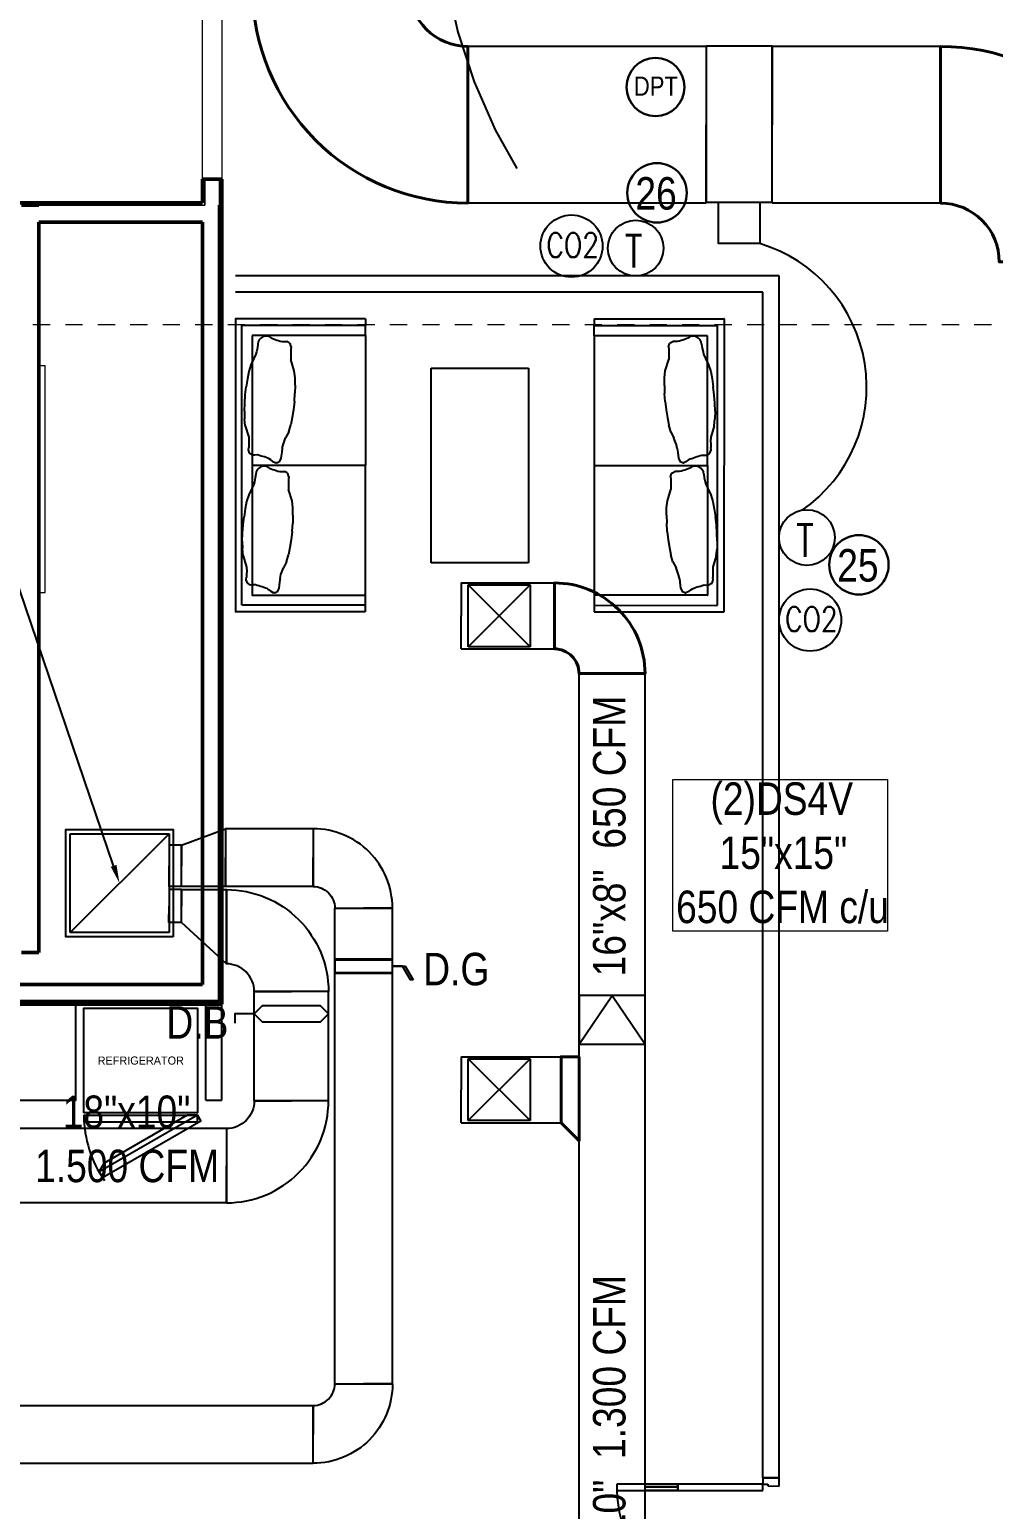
# Model space of a CAD drawing. Header units: inches. Extents: x -3 to 209, y -384 to 20.
# Drawn here: x 167.34 to 173.28, y -185.17 to -176.05 of the extents above; entities that cross this region are included whole.
import ezdxf
from ezdxf import colors
from ezdxf.entities.mleader import LeaderData, LeaderLine
from ezdxf.math import Vec2, Vec3

# ---------------------------------------------------------------- set-up
doc = ezdxf.new("R2010")
doc.units = ezdxf.units.IN
doc.header["$MEASUREMENT"] = 0
for name, pattern in [('Grid Line', [0.022225, 0.0127, -0.003175, 0.003175, -0.003175]), ('Grid Line 1_2_', [0.022225, 0.0127, -0.003175, 0.003175, -0.003175]), ('Hidden', [7.1438, 4.7625, -2.3813]), ('HIDDEN2', [0.1875, 0.125, -0.0625])]:
    doc.linetypes.add(name, pattern=pattern)
for name, color, linetype in [('A-WALL', 253, 'Continuous'), ('BASE PLAN$0$9 July 2012 10F STREAM ECOM$0$FLOOR LAYOUT 14 Oct (x-ref)$0$20F-032408$0$XDOOR', 253, 'Continuous'), ('BASE PLAN$0$FLOOR LAYOUT 14 Oct (x-ref)$0$20F-032408$0$XDOOR', 253, 'Continuous'), ('BASE PLAN$0$NBS-HEAVY', 253, 'Continuous'), ('BASE PLAN$0$NDS-DOORS', 253, 'Continuous'), ('BASE PLAN$0$WALL', 253, 'Continuous'), ('HVAC TEXTO CVV', 2, 'Continuous'), ('HVAC-Accesorios', 1, 'Continuous'), ('HVAC-Equipos', 3, 'Continuous'), ('HVAC-Extraccion', 114, 'Continuous'), ('HVAC-Rejillas', 2, 'HIDDEN2'), ('HVAC-Suministro', 170, 'Continuous'), ('NFF-FURN', 253, 'Continuous'), ('NFF-LIGHT', 253, 'Continuous')]:
    doc.layers.add(name, color=color, linetype=linetype)
for name, color, linetype, lineweight in [('A-WALL-PATT', 253, 'Continuous', 50), ('HVAC -Textos Extraccion', 2, 'Continuous', 9), ('HVAC -Textos Suministro', 7, 'Continuous', 9), ('HVAC Suministro', 5, 'Continuous', 40), ('S-BEAM', 253, 'Continuous', 13), ('S-GRID', 253, 'Continuous', 9), ('TUBO HVAC', 1, 'Continuous', 30)]:
    doc.layers.add(name, color=color, linetype=linetype, lineweight=lineweight)
doc.styles.add('Arial Narrow', font='ARIALN.TTF', dxfattribs={"height": 0.00295})
doc.styles.add('darwinmerispeTEXT01', font='GOTHIC.TTF')
doc.styles.add('ROMANS', font='romans.shx', dxfattribs={"width": 0.8})
doc.styles.get("Standard").update_dxf_attribs({"font": 'arial.ttf'})

# ---------------------------------------------------------------- blocks, each defined once
blk = doc.blocks.new('ds')
at = {"linetype": 'ByBlock', "lineweight": -2}
for p, q in [((-0.0127, -0.0127), (0.0127, 0.0127)), ((-0.0127, 0.0127), (0.0127, -0.0127)), ((-0.0127, -0.0127), (-0.0127, 0.0127)), ((-0.0127, 0.0127), (0.0127, 0.0127)), ((0.0127, 0.0127), (0.0127, -0.0127)), ((0.0127, -0.0127), (-0.0127, -0.0127))]:
    blk.add_line(p, q, dxfattribs=at)
blk = doc.blocks.new('Termostato 1')
at = {"linetype": 'ByBlock', "lineweight": -2}
blk.add_circle((725.3327, -473.7179), 0.1716, dxfattribs=at)
at = {"linetype": 'ByBlock', "lineweight": -2, "insert": (725.4136, -473.6514, -2.384), "char_height": 0.2, "width": 2.875949, "attachment_point": 1, "rotation": 270, "style": 'ROMANS'}
blk.add_mtext('T', dxfattribs=at)
blk = doc.blocks.new('CO2')
at = {"linetype": 'ByBlock', "lineweight": -2}
blk.add_circle((-74869.3144, 50750.37), 0.1915, dxfattribs=at)
at = {"linetype": 'ByBlock', "lineweight": -2, "insert": (-74869.4689, 50750.4509, -2.384), "char_height": 0.15, "width": 2.875949, "attachment_point": 1, "rotation": 0, "style": 'ROMANS'}
blk.add_mtext('CO2', dxfattribs=at)
blk = doc.blocks.new('rr')
at = {"linetype": 'ByBlock', "lineweight": -2}
for p, q in [((-0.0127, -0.0127), (0.0127, 0.0127)), ((-0.0127, -0.0127), (-0.0127, 0.0127)), ((-0.0127, 0.0127), (0.0127, 0.0127)), ((0.0127, 0.0127), (0.0127, -0.0127)), ((0.0127, -0.0127), (-0.0127, -0.0127))]:
    blk.add_line(p, q, dxfattribs=at)
blk = doc.blocks.new('*U105')
blk.add_lwpolyline([(-0.208, -0.0566), (-0.208, 0), (0, 0), (0.0566, -0.0566), (-0.208, -0.0566)])
blk = doc.blocks.new('*U60')
at = {"layer": 'HVAC-Equipos', "color": 1}
for points in [[(-0.3556, 0), (0, 0), (0, 0.0865), (-0.3556, 0.0865)], [(-0.3556, 0.0052), (0, 0.0052), (0, 0.0813), (-0.3556, 0.0813)]]:
    blk.add_lwpolyline(points, close=True, dxfattribs=at)
for points in [[(0, 0.0433), (0.0789, 0.0433), (0.1281, -0.0411)], [(0.1281, -0.0411), (0.1104, -0.0411), (0.0612, 0.0433), (0, 0.0433)]]:
    blk.add_lwpolyline(points, dxfattribs=at)
blk = doc.blocks.new('*U93')
at = {"color": 1, "flags": 128}
blk.add_lwpolyline([(0, 0), (-0.1193, 0), (-0.1193, 0.0565)], dxfattribs=at)
at = {"color": 1}
blk.add_lwpolyline([(0, 0), (0.0508, -0.0508), (0.4064, -0.0508), (0.4572, 0), (0.4064, 0.0508), (0.0508, 0.0508)], close=True, dxfattribs=at)
blk = doc.blocks.new('BASE PLAN$0$Z$W@#701B5C3E')
at = {"layer": 'BASE PLAN$0$9 July 2012 10F STREAM ECOM$0$FLOOR LAYOUT 14 Oct (x-ref)$0$20F-032408$0$XDOOR', "linetype": 'ByBlock', "lineweight": -2}
blk.add_line((1700, 110), (1700, 10), dxfattribs=at)
at = {"layer": 'BASE PLAN$0$FLOOR LAYOUT 14 Oct (x-ref)$0$20F-032408$0$XDOOR', "linetype": 'ByBlock', "lineweight": -2}
for p, q in [((-138.1, 108.4), (-138.9, 1008.4)), ((-138.9, 1008.4), (-98.9, 1008.4)), ((-98.9, 1008.4), (-98.1, 108.4)), ((1661.1, 1010), (1621.1, 1009.9)), ((1621.1, 1009.9), (1621.2, 834.9)), ((1661.2, 835), (1661.1, 1010)), ((-98.7, 833.4), (-138.7, 833.4)), ((-118.6, 633), (-118.7, 833.4)), ((1661.2, 835), (1621.2, 834.9)), ((1661.2, 835), (1621.2, 834.9)), ((1641.4, 634.6), (1641.2, 834.9)), ((1641.4, 634.6), (1641.2, 834.9)), ((-98.6, 633), (-138.6, 633)), ((1661.4, 634.6), (1621.4, 634.5)), ((1661.4, 634.6), (1621.4, 634.5)), ((1621.4, 634.5), (1621.9, 109.9)), ((1661.9, 110), (1661.4, 634.6)), ((-176.1, 108.3), (-138.1, 108.4)), ((-176, 8.3), (-176.1, 108.3)), ((-138.1, 118.4), (-138.1, 78.4)), ((-98.1, 108.4), (-138.1, 108.4)), ((1621.9, 109.9), (1661.9, 110)), ((1661.9, 120), (1661.9, 80)), ((1699.9, 110), (1661.9, 110)), ((-126, 8.4), (-176, 8.3)), ((-138.1, 78.4), (-126.1, 78.4)), ((-126.1, 78.4), (-126, 8.4)), ((1661.9, 80), (1649.9, 80)), ((1649.9, 80), (1650, 10)), ((1650, 10), (1700, 10))]:
    blk.add_line(p, q, dxfattribs=at)
for points in [[(-98.6, 633), (-98.7, 833.4), (-138.7, 833.4), (-138.6, 633)], [(1661.4, 634.6), (1661.2, 835), (1621.2, 834.9), (1621.4, 634.5)]]:
    blk.add_lwpolyline(points, close=True, dxfattribs=at)
for points in [[(1621.2, 834.9), (1661.2, 835)], [(1661.4, 634.6), (1621.4, 634.5)]]:
    blk.add_lwpolyline(points, dxfattribs=at)
for centre, start, end in [((-138.1, 108.4), 0.05134, 87.50402), ((1661.9, 110), 92.59866, 180.05134)]:
    blk.add_arc(centre, 900, start, end, dxfattribs=at)
at = {"layer": 'BASE PLAN$0$WALL', "linetype": 'ByBlock', "lineweight": -2}
blk.add_line((-176, 8.3), (-176.1, 108.3), dxfattribs=at)
blk = doc.blocks.new('furn02')
at = {"layer": 'NFF-FURN', "linetype": 'ByBlock', "lineweight": -2}
for p, q in [((-1597.9, 704.9), (-1598.1, 1504.4)), ((206, 1505.1), (-1597.6, 1504.9)), ((-1557.9, 704.9), (-1558.1, 1464.4)), ((-1557.6, 1464.9), (166.5, 1465.1)), ((-1252.6, 1457.6), (-1209, 1462.5)), ((-1163.1, 1462.8), (-1209, 1462.5)), ((-1163.1, 1462.8), (-1113.7, 1461.5)), ((-1113.7, 1461.5), (-1062.9, 1458.2)), ((166.5, 1402.8), (166.5, 1465.1)), ((206.7, 705.1), (206.5, 1504.6)), ((-1495.8, 1402.1), (-1495.6, 704.9)), ((104.2, 1402.3), (-1495.3, 1402.6)), ((-1439.1, 1360.5), (-1435.2, 1370.4)), ((-1435.2, 1370.4), (-1432.5, 1382.3)), ((-1433.3, 1411.9), (-1424.6, 1426.8)), ((-1433.1, 1398.2), (-1433.3, 1411.9)), ((-1432.5, 1382.3), (-1433.1, 1398.2)), ((-1424.6, 1426.8), (-1420.9, 1431.6)), ((-1420.9, 1431.6), (-1400.7, 1438.5)), ((-1400.7, 1438.5), (-1385.9, 1436.5)), ((-1363.9, 1436.2), (-1385.9, 1436.5)), ((-1349.3, 1435.5), (-1363.9, 1436.2)), ((-1322.5, 1436.5), (-1349.3, 1435.5)), ((-1252.6, 1457.6), (-1322.5, 1436.5)), ((-1062.9, 1458.2), (-1012.3, 1452.3)), ((-963.8, 1444.7), (-1012.3, 1452.3)), ((-918.9, 1436.2), (-963.8, 1444.7)), ((-877.1, 1423.5), (-918.9, 1436.2)), ((-838.8, 1404.4), (-877.1, 1423.5)), ((-812.1, 1392.2), (-838.8, 1404.4)), ((-797.2, 1388.8), (-812.1, 1392.2)), ((-773.4, 1383.5), (-797.2, 1388.8)), ((-750.4, 1380.5), (-773.4, 1383.5)), ((-634.7, 1357.4), (-632, 1369.2)), ((-632.9, 1398.8), (-624.1, 1413.8)), ((-632.6, 1385.1), (-632.9, 1398.8)), ((-632, 1369.2), (-632.6, 1385.1)), ((-624.1, 1413.8), (-620.4, 1418.5)), ((-620.4, 1418.5), (-600.2, 1425.4)), ((-600.2, 1425.4), (-585.4, 1423.4)), ((-563.4, 1423.1), (-585.4, 1423.4)), ((-548.8, 1422.4), (-563.4, 1423.1)), ((-522.1, 1423.4), (-548.8, 1422.4)), ((-452.1, 1444.5), (-522.1, 1423.4)), ((-452.1, 1444.5), (-408.5, 1449.4)), ((-362.6, 1449.7), (-408.5, 1449.4)), ((-362.6, 1449.7), (-313.3, 1448.4)), ((-313.3, 1448.4), (-262.4, 1445.1)), ((-262.4, 1445.1), (-211.8, 1439.2)), ((-163.3, 1431.6), (-211.8, 1439.2)), ((-118.4, 1423.1), (-163.3, 1431.6)), ((-76.6, 1410.4), (-118.4, 1423.1)), ((-38.3, 1391.3), (-76.6, 1410.4)), ((-11.6, 1379.1), (-38.3, 1391.3)), ((3.3, 1375.7), (-11.6, 1379.1)), ((27.1, 1370.4), (3.3, 1375.7)), ((50.1, 1367.4), (27.1, 1370.4)), ((104.4, 705.1), (104.2, 1402.3)), ((166.7, 705.1), (166.5, 1402.8)), ((-1471.8, 1288), (-1481.6, 1269.9)), ((-1471.8, 1288), (-1462.6, 1301)), ((-1462.6, 1301), (-1455.6, 1310.6)), ((-1455.6, 1310.6), (-1453.2, 1319.2)), ((-1453.2, 1319.2), (-1449.1, 1329.4)), ((-1449.1, 1329.4), (-1445, 1339.8)), ((-1445, 1339.8), (-1442, 1350.2)), ((-1442, 1350.2), (-1439.1, 1360.5)), ((-717.3, 1284.4), (-721.4, 1274.1)), ((-713.3, 1294.6), (-717.3, 1284.4)), ((-671.3, 1274.9), (-662.2, 1287.9)), ((-662.2, 1287.9), (-655.2, 1297.5)), ((-655.2, 1297.5), (-652.7, 1306.1)), ((-652.7, 1306.1), (-648.6, 1316.3)), ((-648.6, 1316.3), (-644.5, 1326.7)), ((-644.5, 1326.7), (-641.6, 1337.1)), ((-641.6, 1337.1), (-638.7, 1347.4)), ((-638.7, 1347.4), (-634.7, 1357.4)), ((87.2, 1281.5), (83.1, 1271.3)), ((-1481.3, 1264.5), (-1481.6, 1269.9)), ((-1481.3, 1264.5), (-1474.2, 1248.4)), ((-1452.4, 1237.7), (-1474.2, 1248.4)), ((-1416.1, 1233.3), (-1452.4, 1237.7)), ((-1393.1, 1230.3), (-1416.1, 1233.3)), ((-1393.1, 1230.3), (-1369.2, 1225)), ((-1369.2, 1225), (-1327.7, 1209.4)), ((-1289.4, 1190.4), (-1327.7, 1209.4)), ((-1289.4, 1190.4), (-1247.5, 1177.7)), ((-741.9, 1187), (-743.4, 1185.1)), ((-741.9, 1187), (-733.1, 1202)), ((-731.2, 1243.4), (-734, 1231.6)), ((-734, 1231.6), (-733.4, 1215.6)), ((-733.4, 1215.6), (-733.1, 1202)), ((-727.3, 1253.4), (-731.2, 1243.4)), ((-724.4, 1263.7), (-727.3, 1253.4)), ((-721.4, 1274.1), (-724.4, 1263.7)), ((-671.3, 1274.9), (-681.1, 1256.8)), ((-680.8, 1251.4), (-681.1, 1256.8)), ((-680.8, 1251.4), (-673.7, 1235.3)), ((-651.9, 1224.6), (-673.7, 1235.3)), ((-615.6, 1220.2), (-651.9, 1224.6)), ((-592.6, 1217.2), (-615.6, 1220.2)), ((-592.6, 1217.2), (-568.8, 1211.9)), ((-568.8, 1211.9), (-527.2, 1196.3)), ((-488.9, 1177.3), (-527.2, 1196.3)), ((58.6, 1173.9), (67.4, 1188.9)), ((69.2, 1230.3), (66.5, 1218.5)), ((66.5, 1218.5), (67.1, 1202.5)), ((67.1, 1202.5), (67.4, 1188.9)), ((73.2, 1240.3), (69.2, 1230.3)), ((76.1, 1250.6), (73.2, 1240.3)), ((79, 1261), (76.1, 1250.6)), ((83.1, 1271.3), (79, 1261)), ((-1202.7, 1169.2), (-1247.5, 1177.7)), ((-1154.1, 1161.5), (-1202.7, 1169.2)), ((-1103.6, 1155.6), (-1154.1, 1161.5)), ((-1103.6, 1155.6), (-1052.7, 1152.3)), ((-1003.4, 1151.1), (-1052.7, 1152.3)), ((-1003.4, 1151.1), (-957.5, 1151.4)), ((-957.5, 1151.4), (-913.9, 1156.3)), ((-913.9, 1156.3), (-843.9, 1177.3)), ((-802.6, 1177.6), (-843.9, 1177.3)), ((-787.4, 1177.5), (-802.6, 1177.6)), ((-780.5, 1177.4), (-787.4, 1177.5)), ((-765.7, 1175.4), (-780.5, 1177.4)), ((-765.7, 1175.4), (-745.6, 1182.2)), ((-743.4, 1185.1), (-745.6, 1182.2)), ((-488.9, 1177.3), (-447.1, 1164.6)), ((-402.2, 1156.1), (-447.1, 1164.6)), ((-353.7, 1148.4), (-402.2, 1156.1)), ((-303.1, 1142.5), (-353.7, 1148.4)), ((-303.1, 1142.5), (-252.2, 1139.2)), ((-202.9, 1138), (-252.2, 1139.2)), ((-202.9, 1138), (-157, 1138.3)), ((-157, 1138.3), (-113.4, 1143.2)), ((-113.4, 1143.2), (-43.5, 1164.2)), ((-2.1, 1164.5), (-43.5, 1164.2)), ((13, 1164.4), (-2.1, 1164.5)), ((19.9, 1164.3), (13, 1164.4)), ((34.7, 1162.3), (19.9, 1164.3)), ((34.7, 1162.3), (54.9, 1169.2)), ((57.1, 1172), (54.9, 1169.2)), ((58.6, 1173.9), (57.1, 1172)), ((-1597.7, 705.1), (-1597.9, 704.9)), ((-1592.9, 704.9), (-1597.9, 704.9)), ((-1592.9, 704.9), (-1593.6, 704.9)), ((-1557.9, 704.9), (-1592.9, 704.9)), ((-1495.6, 704.9), (-1557.9, 704.9)), ((103.8, 705.1), (102.5, 705.1)), ((104.4, 705.1), (103.8, 705.1)), ((104.4, 705.1), (166.7, 705.1)), ((206.7, 705.1), (166.7, 705.1)), ((-1296.6, 299.8), (-96.7, 299.8)), ((-1296.6, -299.8), (-1296.6, 299.8)), ((-96.7, 299.8), (-96.7, -299.8)), ((-96.7, -299.8), (-1296.6, -299.8)), ((-1597.8, -705), (-1597.8, -1504.5)), ((-1592.8, -705), (-1597.8, -705)), ((-1597.5, -705.2), (-1597.8, -705)), ((-1592.8, -705), (-1593.5, -705.1)), ((-1557.8, -705), (-1592.8, -705)), ((-1557.8, -705), (-1557.8, -1464.5)), ((-1495.5, -705), (-1557.8, -705)), ((-1495.5, -1402.2), (-1495.5, -705)), ((103.9, -704.8), (102.7, -704.8)), ((104.5, -704.8), (103.9, -704.8)), ((104.5, -704.8), (104.5, -1402)), ((104.5, -704.8), (166.8, -704.8)), ((166.8, -704.8), (166.8, -1402.5)), ((206.8, -704.8), (166.8, -704.8)), ((206.8, -704.8), (206.8, -1504.3)), ((-1289.1, -1190.4), (-1247.2, -1177.7)), ((-1202.4, -1169.2), (-1247.2, -1177.7)), ((-1153.9, -1161.5), (-1202.4, -1169.2)), ((-1103.3, -1155.6), (-1153.9, -1161.5)), ((-1103.3, -1155.6), (-1052.4, -1152.3)), ((-1003.1, -1151.1), (-1052.4, -1152.3)), ((-1003.1, -1151.1), (-957.2, -1151.3)), ((-957.2, -1151.3), (-913.6, -1156.2)), ((-913.6, -1156.2), (-843.7, -1177.3)), ((-802.3, -1177.6), (-843.7, -1177.3)), ((-787.1, -1177.4), (-802.3, -1177.6)), ((-780.3, -1177.3), (-787.1, -1177.4)), ((-765.5, -1175.3), (-780.3, -1177.3)), ((-765.5, -1175.3), (-745.3, -1182.2)), ((-743.1, -1185), (-745.3, -1182.2)), ((-741.6, -1186.9), (-743.1, -1185)), ((-488.6, -1177.1), (-526.9, -1196.2)), ((-488.6, -1177.1), (-446.8, -1164.4)), ((-401.9, -1155.9), (-446.8, -1164.4)), ((-353.4, -1148.2), (-401.9, -1155.9)), ((-302.8, -1142.3), (-353.4, -1148.2)), ((-302.8, -1142.3), (-252, -1139)), ((-202.6, -1137.8), (-252, -1139)), ((-202.6, -1137.8), (-156.7, -1138)), ((-156.7, -1138), (-113.1, -1143)), ((-113.1, -1143), (-43.2, -1164)), ((-1.8, -1164.3), (-43.2, -1164)), ((13.3, -1164.1), (-1.8, -1164.3)), ((20.2, -1164), (13.3, -1164.1)), ((35, -1162), (20.2, -1164)), ((35, -1162), (55.2, -1168.9)), ((57.4, -1171.7), (55.2, -1168.9)), ((58.9, -1173.6), (57.4, -1171.7)), ((58.9, -1173.6), (67.7, -1188.6)), ((-1481, -1264.6), (-1481.3, -1270)), ((-1471.5, -1288.1), (-1481.3, -1270)), ((-1481, -1264.6), (-1473.9, -1248.5)), ((-1452.1, -1237.8), (-1473.9, -1248.5)), ((-1415.8, -1233.4), (-1452.1, -1237.8)), ((-1392.8, -1230.4), (-1415.8, -1233.4)), ((-1392.8, -1230.4), (-1368.9, -1225.1)), ((-1368.9, -1225.1), (-1327.4, -1209.5)), ((-1289.1, -1190.4), (-1327.4, -1209.5)), ((-741.6, -1186.9), (-732.8, -1201.9)), ((-733.7, -1231.5), (-733.1, -1215.6)), ((-730.9, -1243.3), (-733.7, -1231.5)), ((-733.1, -1215.6), (-732.8, -1201.9)), ((-727, -1253.3), (-730.9, -1243.3)), ((-724.1, -1263.6), (-727, -1253.3)), ((-721.1, -1274), (-724.1, -1263.6)), ((-717, -1284.3), (-721.1, -1274)), ((-680.5, -1251.3), (-680.8, -1256.7)), ((-671, -1274.8), (-680.8, -1256.7)), ((-680.5, -1251.3), (-673.4, -1235.2)), ((-651.6, -1224.5), (-673.4, -1235.2)), ((-671, -1274.8), (-661.8, -1287.8)), ((-615.3, -1220.1), (-651.6, -1224.5)), ((-592.3, -1217.1), (-615.3, -1220.1)), ((-592.3, -1217.1), (-568.5, -1211.8)), ((-568.5, -1211.8), (-526.9, -1196.2)), ((66.8, -1218.2), (67.4, -1202.3)), ((69.5, -1230), (66.8, -1218.2)), ((67.4, -1202.3), (67.7, -1188.6)), ((73.5, -1240), (69.5, -1230)), ((76.4, -1250.3), (73.5, -1240)), ((79.4, -1260.7), (76.4, -1250.3)), ((83.4, -1271), (79.4, -1260.7)), ((87.5, -1281.2), (83.4, -1271)), ((-1471.5, -1288.1), (-1462.3, -1301.1)), ((-1462.3, -1301.1), (-1455.3, -1310.6)), ((-1455.3, -1310.6), (-1452.8, -1319.3)), ((-1452.8, -1319.3), (-1448.8, -1329.5)), ((-1448.8, -1329.5), (-1444.7, -1339.9)), ((-1444.7, -1339.9), (-1441.7, -1350.3)), ((-1441.7, -1350.3), (-1438.8, -1360.6)), ((-1438.8, -1360.6), (-1434.9, -1370.5)), ((-713, -1294.5), (-717, -1284.3)), ((-661.8, -1287.8), (-654.8, -1297.4)), ((-654.8, -1297.4), (-652.4, -1306)), ((-652.4, -1306), (-648.3, -1316.2)), ((-648.3, -1316.2), (-644.2, -1326.6)), ((-644.2, -1326.6), (-641.2, -1337)), ((-641.2, -1337), (-638.3, -1347.3)), ((-638.3, -1347.3), (-634.4, -1357.2)), ((-634.4, -1357.2), (-631.7, -1369.1)), ((50.5, -1367.1), (27.4, -1370.2)), ((104.5, -1402), (-1495, -1402.7)), ((-1434.9, -1370.5), (-1432.1, -1382.4)), ((-1432.7, -1398.3), (-1433, -1412)), ((-1433, -1412), (-1424.2, -1426.9)), ((-1432.1, -1382.4), (-1432.7, -1398.3)), ((-1424.2, -1426.9), (-1420.5, -1431.7)), ((-1420.5, -1431.7), (-1400.4, -1438.6)), ((-1400.4, -1438.6), (-1385.5, -1436.5)), ((-1363.5, -1436.3), (-1385.5, -1436.5)), ((-1348.9, -1435.5), (-1363.5, -1436.3)), ((-1322.2, -1436.6), (-1348.9, -1435.5)), ((-1252.2, -1457.6), (-1322.2, -1436.6)), ((-1252.2, -1457.6), (-1208.6, -1462.5)), ((-1113.4, -1461.5), (-1062.5, -1458.2)), ((-1062.5, -1458.2), (-1011.9, -1452.3)), ((-963.4, -1444.6), (-1011.9, -1452.3)), ((-918.6, -1436.1), (-963.4, -1444.6)), ((-876.7, -1423.4), (-918.6, -1436.1)), ((-838.4, -1404.4), (-876.7, -1423.4)), ((-811.8, -1392.1), (-838.4, -1404.4)), ((-796.9, -1388.8), (-811.8, -1392.1)), ((-773.1, -1383.5), (-796.9, -1388.8)), ((-750, -1380.4), (-773.1, -1383.5)), ((-632.3, -1385), (-632.5, -1398.7)), ((-632.5, -1398.7), (-623.8, -1413.6)), ((-631.7, -1369.1), (-632.3, -1385)), ((-623.8, -1413.6), (-620, -1418.4)), ((-620, -1418.4), (-599.9, -1425.3)), ((-599.9, -1425.3), (-585.1, -1423.3)), ((-563.1, -1423), (-585.1, -1423.3)), ((-548.5, -1422.2), (-563.1, -1423)), ((-521.7, -1423.3), (-548.5, -1422.2)), ((-451.8, -1444.3), (-521.7, -1423.3)), ((-451.8, -1444.3), (-408.1, -1449.2)), ((-362.2, -1449.5), (-408.1, -1449.2)), ((-362.2, -1449.5), (-312.9, -1448.2)), ((-312.9, -1448.2), (-262, -1444.9)), ((-262, -1444.9), (-211.5, -1439)), ((-162.9, -1431.4), (-211.5, -1439)), ((-118.1, -1422.8), (-162.9, -1431.4)), ((-76.2, -1410.1), (-118.1, -1422.8)), ((-38, -1391.1), (-76.2, -1410.1)), ((-11.3, -1378.8), (-38, -1391.1)), ((3.6, -1375.5), (-11.3, -1378.8)), ((27.4, -1370.2), (3.6, -1375.5)), ((166.8, -1402.5), (166.8, -1464.8)), ((206.3, -1504.8), (-1597.3, -1505)), ((-1557.3, -1465), (166.8, -1464.8)), ((-1162.7, -1462.8), (-1208.6, -1462.5)), ((-1162.7, -1462.8), (-1113.4, -1461.5))]:
    blk.add_line(p, q, dxfattribs=at)
for points in [[(-696.6, 705), (-696.4, 1402.5)], [(102.5, 705.1), (-1495.6, 704.9)], [(102.7, -704.8), (-1495.5, -705)], [(-696.4, -704.9), (-696.1, -1402.3)]]:
    blk.add_lwpolyline(points, dxfattribs=at)
for centre, radius, start, end in [((-1597.6, 1504.4), 0.5, 90.01408, 180.01408), ((206, 1504.6), 0.5, 0.01408, 90.01408), ((-1495.3, 1402.1), 0.5, 90.01408, 180.01408), ((-752.3, 1328.7), 51.8, 318.79774, 87.8751), ((48.2, 1315.7), 51.8, 318.79774, 87.8751), ((-751.9, -1328.7), 51.8, 272.13898, 41.21634), ((48.5, -1315.4), 51.8, 272.13898, 41.21634), ((-1495, -1402.2), 0.5, 180, 270), ((-1597.3, -1504.5), 0.5, 180, 270), ((206.3, -1504.3), 0.5, 270, 0)]:
    blk.add_arc(centre, radius, start, end, dxfattribs=at)

msp = doc.modelspace()

# ---------------------------------------------------------------- linework, layer by layer
at = {"layer": 'A-WALL', "lineweight": 9}
for p, q in [((168.4052, -176.972), (168.4052, -175.412)), ((168.5252, -175.412), (168.5252, -176.972))]:
    msp.add_line(p, q, dxfattribs=at)
at = {"layer": 'A-WALL', "lineweight": 50}
for p, q in [((168.4052, -176.972), (168.4052, -177.1168)), ((168.4202, -176.972), (168.4052, -176.972)), ((168.5102, -176.972), (168.4202, -176.972)), ((168.5252, -176.972), (168.5102, -176.972)), ((168.5252, -182.0535), (168.5252, -176.972)), ((168.4052, -177.1168), (167.276, -177.1168)), ((167.396, -177.1318), (167.291, -177.1318)), ((167.291, -177.1318), (167.396, -177.1318)), ((168.5102, -177.2368), (168.5102, -177.1318)), ((168.5102, -177.1318), (168.5102, -182.0385)), ((167.396, -177.2368), (168.4052, -177.2368)), ((167.396, -181.7346), (167.396, -177.2368)), ((168.4052, -177.2368), (168.4052, -181.9335)), ((168.5102, -181.9335), (168.5102, -177.2368)), ((167.291, -181.7346), (167.396, -181.7346)), ((168.4052, -181.9335), (162.0932, -181.9335)), ((168.5102, -182.0385), (168.5102, -181.9335)), ((168.5252, -181.9335), (168.5252, -182.0535)), ((168.5102, -182.0385), (161.9732, -182.0385)), ((161.9732, -182.0535), (168.5102, -182.0535)), ((162.0932, -182.0385), (168.5102, -182.0385)), ((168.5102, -182.0535), (168.5252, -182.0535))]:
    msp.add_line(p, q, dxfattribs=at)
at = {"layer": 'A-WALL', "lineweight": 18}
for p, q in [((168.4202, -176.972), (168.4202, -177.1318)), ((168.4202, -177.1318), (168.4202, -176.972)), ((168.5102, -177.1318), (168.5102, -176.972)), ((168.5102, -176.972), (168.5102, -177.1318)), ((168.4052, -177.1318), (167.396, -177.1318)), ((167.396, -177.1318), (168.4052, -177.1318)), ((168.4052, -177.1318), (168.4202, -177.1318))]:
    msp.add_line(p, q, dxfattribs=at)
at = {"layer": 'A-WALL-PATT', "linetype": 'Continuous', "lineweight": 9}
for p, q in [((168.4052, -176.9987), (168.4202, -176.9837)), ((168.5102, -177.0351), (168.5252, -177.0201)), ((167.3529, -177.1318), (167.3679, -177.1168)), ((167.4236, -177.1318), (167.4386, -177.1168)), ((167.4944, -177.1318), (167.5094, -177.1168)), ((167.5651, -177.1318), (167.5801, -177.1168)), ((167.6358, -177.1318), (167.6508, -177.1168)), ((167.7065, -177.1318), (167.7215, -177.1168)), ((167.7772, -177.1318), (167.7922, -177.1168)), ((167.8479, -177.1318), (167.8629, -177.1168)), ((167.9186, -177.1318), (167.9336, -177.1168)), ((167.9893, -177.1318), (168.0043, -177.1168)), ((168.06, -177.1318), (168.075, -177.1168)), ((168.1308, -177.1318), (168.1458, -177.1168)), ((168.2015, -177.1318), (168.2165, -177.1168)), ((168.2722, -177.1318), (168.2872, -177.1168)), ((168.3429, -177.1318), (168.3579, -177.1168)), ((168.4052, -177.0694), (168.4202, -177.0544)), ((168.4136, -177.1318), (168.4202, -177.1251)), ((168.5102, -177.1059), (168.5252, -177.0909)), ((168.5102, -177.1766), (168.5252, -177.1616)), ((168.5102, -177.2473), (168.5252, -177.2323)), ((168.5102, -177.318), (168.5252, -177.303)), ((168.5102, -177.3887), (168.5252, -177.3737)), ((168.5102, -177.4594), (168.5252, -177.4444)), ((168.5102, -177.5301), (168.5252, -177.5151)), ((168.5102, -177.6008), (168.5252, -177.5858)), ((168.5102, -177.6715), (168.5252, -177.6565)), ((168.5102, -177.7422), (168.5252, -177.7272)), ((168.5102, -177.813), (168.5252, -177.798)), ((168.5102, -177.8837), (168.5252, -177.8687)), ((168.5102, -177.9544), (168.5252, -177.9394)), ((168.5102, -178.0251), (168.5252, -178.0101)), ((168.5102, -178.0958), (168.5252, -178.0808)), ((168.5102, -178.1665), (168.5252, -178.1515)), ((168.5102, -178.2372), (168.5252, -178.2222)), ((168.5102, -178.3079), (168.5252, -178.2929)), ((168.5102, -178.3786), (168.5252, -178.3636)), ((168.5102, -178.4494), (168.5252, -178.4344)), ((168.5102, -178.5201), (168.5252, -178.5051)), ((168.5102, -178.5908), (168.5252, -178.5758)), ((168.5102, -178.6615), (168.5252, -178.6465)), ((168.5102, -178.7322), (168.5252, -178.7172)), ((168.5102, -178.8029), (168.5252, -178.7879)), ((168.5102, -178.8736), (168.5252, -178.8586)), ((168.5102, -178.9443), (168.5252, -178.9293)), ((168.5102, -179.015), (168.5252, -179)), ((168.5102, -179.0858), (168.5252, -179.0708)), ((168.5102, -179.1565), (168.5252, -179.1415)), ((168.5102, -179.2272), (168.5252, -179.2122)), ((168.5102, -179.2979), (168.5252, -179.2829)), ((168.5102, -179.3686), (168.5252, -179.3536)), ((168.5102, -179.4393), (168.5252, -179.4243)), ((168.5102, -179.51), (168.5252, -179.495)), ((168.5102, -179.5807), (168.5252, -179.5657)), ((168.5102, -179.6514), (168.5252, -179.6364)), ((168.5102, -179.7221), (168.5252, -179.7071)), ((168.5102, -179.7929), (168.5252, -179.7779)), ((168.5102, -179.8636), (168.5252, -179.8486)), ((168.5102, -179.9343), (168.5252, -179.9193)), ((168.5102, -180.005), (168.5252, -179.99)), ((168.5102, -180.0757), (168.5252, -180.0607)), ((168.5102, -180.1464), (168.5252, -180.1314)), ((168.5102, -180.2171), (168.5252, -180.2021)), ((168.5102, -180.2878), (168.5252, -180.2728)), ((168.5102, -180.3585), (168.5252, -180.3435)), ((168.5102, -180.4293), (168.5252, -180.4143)), ((168.5102, -180.5), (168.5252, -180.485)), ((168.5102, -180.5707), (168.5252, -180.5557)), ((168.5102, -180.6414), (168.5252, -180.6264)), ((168.5102, -180.7121), (168.5252, -180.6971)), ((168.5102, -180.7828), (168.5252, -180.7678)), ((168.5102, -180.8535), (168.5252, -180.8385)), ((168.5102, -180.9242), (168.5252, -180.9092)), ((168.5102, -180.9949), (168.5252, -180.9799)), ((168.5102, -181.0657), (168.5252, -181.0507)), ((168.5102, -181.1364), (168.5252, -181.1214)), ((168.5102, -181.2071), (168.5252, -181.1921)), ((168.5102, -181.2778), (168.5252, -181.2628)), ((168.5102, -181.3485), (168.5252, -181.3335)), ((168.5102, -181.4192), (168.5252, -181.4042)), ((168.5102, -181.4899), (168.5252, -181.4749)), ((168.5102, -181.5606), (168.5252, -181.5456)), ((168.5102, -181.6313), (168.5252, -181.6163)), ((168.5102, -181.702), (168.5252, -181.687)), ((168.5102, -181.7728), (168.5252, -181.7578)), ((168.5102, -181.8435), (168.5252, -181.8285)), ((168.5102, -181.9142), (168.5252, -181.8992)), ((167.381, -182.0535), (167.396, -182.0385)), ((167.4517, -182.0535), (167.4667, -182.0385)), ((167.5224, -182.0535), (167.5374, -182.0385)), ((167.5931, -182.0535), (167.6081, -182.0385)), ((167.6638, -182.0535), (167.6788, -182.0385)), ((167.7345, -182.0535), (167.7495, -182.0385)), ((167.8053, -182.0535), (167.8203, -182.0385)), ((167.876, -182.0535), (167.891, -182.0385)), ((167.9467, -182.0535), (167.9617, -182.0385)), ((168.0174, -182.0535), (168.0324, -182.0385)), ((168.0881, -182.0535), (168.1031, -182.0385)), ((168.1588, -182.0535), (168.1738, -182.0385)), ((168.2295, -182.0535), (168.2445, -182.0385)), ((168.3002, -182.0535), (168.3152, -182.0385)), ((168.3709, -182.0535), (168.3859, -182.0385)), ((168.4417, -182.0535), (168.4567, -182.0385)), ((168.5102, -181.9849), (168.5252, -181.9699)), ((168.5124, -182.0535), (168.5252, -182.0406))]:
    msp.add_line(p, q, dxfattribs=at)
at = {"layer": 'BASE PLAN$0$NBS-HEAVY'}
for p, q in [((171.9588, -177.5675), (168.6088, -177.5675)), ((171.9588, -184.9723), (171.9588, -177.5675)), ((171.8588, -177.6675), (168.6088, -177.6675)), ((171.8588, -184.9723), (171.8588, -177.6675)), ((168.4252, -182.646), (168.4252, -182.0535)), ((168.5252, -182.646), (168.5252, -182.0535)), ((168.4252, -182.646), (168.5252, -182.646)), ((171.8588, -184.9723), (171.9588, -184.9723))]:
    msp.add_line(p, q, dxfattribs=at)
at = {"layer": 'HVAC -Textos Suministro'}
msp.add_lwpolyline([(172.6264, -181.6052), (171.3025, -181.6052), (171.3025, -180.6706), (172.6264, -180.6706)], close=True, dxfattribs=at)
at = {"layer": 'HVAC Suministro'}
for points in [[(170.0401, -176.1539), (170.0401, -177.1191, -0.414214), (168.7129, -175.792), (169.6781, -175.792, 0.414214)], [(172.9528, -177.1191), (172.9528, -176.1539, -0.414214), (174.2799, -177.4811), (173.3147, -177.4811, 0.414214)], [(170.5733, -179.865), (170.5733, -179.4586, -0.414214), (171.1321, -180.0174), (170.7257, -180.0174, 0.414214)]]:
    msp.add_lwpolyline(points, format="xyb", close=True, dxfattribs=at)
at = {"layer": 'HVAC-Accesorios', "color": 1, "linetype": 'Hidden'}
for centre, radius, start, end in [((173.1844, -175.1856), 3.3233, 129.05217, 217.96584), ((171.5751, -178.252), 0.9223, 304.71676, 73.39015)]:
    msp.add_arc(centre, radius, start, end, dxfattribs=at)
at = {"layer": 'HVAC-Equipos'}
for points in [[(171.5086, -176.1516), (171.5086, -177.1141), (171.915, -177.1141), (171.915, -176.1516)], [(171.5848, -177.1141), (171.8388, -177.1141), (171.8388, -177.3681), (171.5848, -177.3681)]]:
    msp.add_lwpolyline(points, close=True, dxfattribs=at)
at = {"layer": 'HVAC-Extraccion'}
for p, q in [((169.0871, -180.9731), (168.5465, -180.9731)), ((168.5465, -180.9731), (168.5465, -181.1509)), ((169.0871, -180.9731), (169.0871, -181.1509)), ((168.2764, -181.0747), (168.199, -181.0747)), ((168.199, -181.0747), (168.199, -181.2017)), ((168.2764, -181.0747), (168.2764, -181.2017)), ((168.199, -181.3287), (168.199, -181.2017)), ((168.2764, -181.3287), (168.2764, -181.2017)), ((168.5465, -181.3287), (168.5465, -181.1509)), ((169.0871, -181.3287), (169.0871, -181.1509)), ((168.2764, -181.3287), (168.199, -181.3287)), ((168.1991, -181.3482), (168.199, -181.4498)), ((168.2764, -181.3482), (168.1991, -181.3482)), ((168.2764, -181.3482), (168.2764, -181.4498)), ((169.0871, -181.3287), (168.5465, -181.3287)), ((168.1989, -181.5514), (168.199, -181.4498)), ((168.2763, -181.5514), (168.2764, -181.4498)), ((169.2204, -184.3933), (169.2203, -181.4621)), ((169.2203, -181.4621), (169.3981, -181.4621)), ((169.5759, -181.462), (169.3981, -181.4621)), ((169.576, -184.3933), (169.5759, -181.462)), ((168.2763, -181.5514), (168.1989, -181.5514)), ((168.7243, -182.6489), (168.7242, -181.9769)), ((168.7242, -181.9769), (168.9528, -181.9769)), ((169.1814, -181.9769), (168.9528, -181.9769)), ((169.1815, -182.6489), (169.1814, -181.9769)), ((168.7243, -182.6489), (168.9529, -182.6489)), ((169.1815, -182.6489), (168.9529, -182.6489)), ((168.5528, -182.8204), (165.0163, -182.8204)), ((168.5528, -182.8204), (168.5528, -183.049)), ((168.5528, -183.2776), (168.5528, -183.049)), ((168.5528, -183.2776), (165.0163, -183.2776)), ((169.2204, -184.3933), (169.3982, -184.3933)), ((169.576, -184.3933), (169.3982, -184.3933)), ((164.6978, -184.5265), (169.0871, -184.5266)), ((169.0871, -184.5266), (169.0871, -184.7044)), ((169.0871, -184.8822), (169.0871, -184.7044)), ((164.6978, -184.8821), (169.0871, -184.8822))]:
    msp.add_line(p, q, dxfattribs=at)
for points in [[(168.2244, -181.6387), (167.564, -181.6387), (167.564, -180.9783), (168.2244, -180.9783)], [(168.2764, -181.0747), (168.5465, -180.9731), (168.5465, -181.3287), (168.2764, -181.3287)], [(168.2764, -181.3482), (168.5528, -181.3482), (168.5528, -181.8054), (168.2763, -181.5515)]]:
    msp.add_lwpolyline(points, close=True, dxfattribs=at)
for points in [[(169.2204, -181.4621), (169.576, -181.4621, 0.414214), (169.0871, -180.9731), (169.0871, -181.3287, -0.414214)], [(168.5528, -181.8054), (168.5528, -181.3482, -0.414214), (169.1815, -181.9769), (168.7243, -181.9769, 0.414214)], [(168.5528, -182.8204), (168.5528, -183.2776, 0.414214), (169.1815, -182.6489), (168.7243, -182.6489, -0.414214)], [(168.5528, -182.8204), (168.5528, -183.2776, 0.414214), (169.1815, -182.6489), (168.7243, -182.6489, -0.414214)], [(169.2204, -184.3933), (169.576, -184.3933, -0.414214), (169.0871, -184.8822), (169.0871, -184.5266, 0.414214)]]:
    msp.add_lwpolyline(points, format="xyb", close=True, dxfattribs=at)
at = {"layer": 'HVAC-Suministro'}
for p, q in [((171.5086, -176.1539), (170.0401, -176.1539)), ((170.0401, -176.1539), (170.0401, -176.6365)), ((171.5086, -176.1539), (171.5086, -176.6365)), ((172.9528, -176.1539), (171.915, -176.1539)), ((171.915, -176.1539), (171.915, -176.6365)), ((172.9528, -176.1539), (172.9528, -176.6365)), ((170.0401, -177.1191), (170.0401, -176.6365)), ((171.5086, -177.1191), (171.5086, -176.6365)), ((171.915, -177.1191), (171.915, -176.6365)), ((172.9528, -177.1191), (172.9528, -176.6365)), ((171.5086, -177.1191), (170.0401, -177.1191)), ((172.9528, -177.1191), (171.915, -177.1191)), ((169.9995, -179.4583), (169.9994, -179.6615)), ((169.9995, -179.4583), (170.5734, -179.4586)), ((170.5734, -179.4586), (170.5733, -179.6618)), ((169.9993, -179.8647), (169.9994, -179.6615)), ((170.5732, -179.865), (170.5733, -179.6618)), ((169.9993, -179.8647), (170.5732, -179.865)), ((170.7255, -186.1531), (170.7257, -180.0174)), ((170.7257, -180.0174), (170.9289, -180.0174)), ((171.1321, -180.0174), (170.9289, -180.0174)), ((171.1319, -186.1532), (171.1321, -180.0174)), ((169.9995, -182.3776), (169.9994, -182.5808)), ((169.9995, -182.3776), (170.6151, -182.3779)), ((170.6151, -182.3779), (170.615, -182.5811)), ((169.9993, -182.784), (169.9994, -182.5808)), ((170.6149, -182.7843), (170.615, -182.5811)), ((169.9993, -182.784), (170.6149, -182.7843))]:
    msp.add_line(p, q, dxfattribs=at)
msp.add_lwpolyline([(170.7256, -182.2995), (171.132, -182.2996), (171.132, -181.9996), (170.7256, -181.9995), (170.7256, -182.2995), (170.9288, -181.9996), (171.132, -182.2996)], dxfattribs=at)
at = {"layer": 'NFF-FURN'}
for points in [[(167.6252, -182.046), (164.6436, -182.046), (164.6436, -182.646), (167.6252, -182.646)], [(167.6752, -182.7242), (167.6752, -182.0792), (168.3752, -182.0792), (168.3752, -182.7242)], [(168.3752, -182.7392), (167.6752, -182.7392), (167.6752, -182.7792), (168.3752, -182.7792)], [(168.3752, -182.737), (167.769, -183.087), (167.789, -183.1217), (168.3952, -182.7717)]]:
    msp.add_lwpolyline(points, close=True, dxfattribs=at)
for points in [[(168.3752, -182.737), (168.3114, -182.7376), (167.8004, -183.0326)], [(167.769, -183.087), (167.8004, -183.0326)]]:
    msp.add_lwpolyline(points, dxfattribs=at)
at = {"layer": 'NFF-LIGHT'}
msp.add_arc((168.3765, -182.7393), 0.7013, 180.00316, 214.91207, dxfattribs=at)
at = {"layer": 'S-BEAM', "lineweight": 18}
for p, q in [((167.396, -178.1186), (167.436, -178.1186)), ((167.436, -179.5186), (167.436, -178.1186)), ((167.396, -179.5186), (167.436, -179.5186))]:
    msp.add_line(p, q, dxfattribs=at)
at = {"layer": 'S-GRID', "linetype": 'Grid Line'}
for p, q in [((122.7606, -177.8675), (192.0715, -177.8675)), ((123.5666, -177.8675), (190.8779, -177.8675))]:
    msp.add_line(p, q, dxfattribs=at)
at = {"layer": 'S-GRID', "linetype": 'Grid Line 1_2_'}
msp.add_line((122.7606, -177.8675), (192.0715, -177.8675), dxfattribs=at)
msp.add_line((122.7606, -177.8675), (192.0715, -177.8675), dxfattribs=at)
at = {"layer": 'TUBO HVAC'}
for centre, radius in [((171.1965, -176.4038), 0.1791), ((171.2057, -177.0557), 0.1831), ((172.4499, -179.3472), 0.1831)]:
    msp.add_circle(centre, radius, dxfattribs=at)

# ---------------------------------------------------------------- block references
at = {"xscale": 0.0009999999999852297, "yscale": 0.0009999999999852297, "zscale": 0.0009999999999852297, "rotation": 89.98591685753425}
msp.add_blockref('furn02', (170.1138, -178.0388), dxfattribs=at)
at = {"layer": 'BASE PLAN$0$NDS-DOORS', "xscale": -0.0009999999999852297, "yscale": 0.0009999999999852297, "zscale": 0.0009999999999852297, "rotation": 90.05134001623158}
msp.add_blockref('BASE PLAN$0$Z$W@#701B5C3E', (171.9672, -185.1483), dxfattribs=at)
at = {"layer": 'HVAC Suministro', "xscale": -1.953866694221574, "yscale": 1.953866694221574, "zscale": 1.953866694221574, "rotation": 90.00000001681919}
msp.add_blockref('*U105', (170.615, -182.7843), dxfattribs=at)
at = {"layer": 'HVAC-Equipos'}
for name, p in [('CO2', (75039.9934, -50927.7534)), ('CO2', (75041.4637, -50930.0574)), ('*U60', (169.5759, -181.8639))]:
    msp.add_blockref(name, p, dxfattribs=at)
at = {"layer": 'HVAC-Equipos', "rotation": 90.00000000172517}
for p in [(-302.6436, -902.729), (-301.5885, -904.5119)]:
    msp.add_blockref('Termostato 1', p, dxfattribs=at)
at = {"layer": 'HVAC-Equipos', "xscale": -1, "rotation": 180}
msp.add_blockref('*U93', (168.7242, -182.1136), dxfattribs=at)
at = {"layer": 'HVAC-Extraccion', "xscale": 24, "yscale": 24, "zscale": 12}
msp.add_blockref('rr', (167.8942, -181.3085), dxfattribs=at)
at = {"layer": 'HVAC-Rejillas', "xscale": 15, "yscale": 15, "zscale": 12, "rotation": 180}
for p in [(170.2328, -179.6618), (170.2328, -182.5811)]:
    msp.add_blockref('ds', p, dxfattribs=at)

# ---------------------------------------------------------------- texts
at = {"layer": 'HVAC -Textos Extraccion', "char_height": 0.2, "attachment_point": 1, "style": 'Arial Narrow'}
for s, insert, width in [('D.G', (169.7656, -181.7378), 0.482727), ('D.B', (168.183, -182.0663), 0.482727), ('\\pi0.22296;18"x10"\\P\\pi0.052975;1.500 CFM', (167.3211, -182.6171), 1.197493)]:
    msp.add_mtext(s, dxfattribs=dict(at, insert=insert, width=width))
at = {"layer": 'HVAC -Textos Suministro', "char_height": 0.2, "width": 2.114957, "attachment_point": 1, "rotation": 90, "style": 'Arial Narrow'}
for s, insert in [('16"x8"  650 CFM', (170.8114, -181.8827)), ('16"x10"  1.300 CFM', (170.8114, -185.7702))]:
    msp.add_mtext(s, dxfattribs=dict(at, insert=insert))
at = {"layer": 'HVAC -Textos Suministro', "insert": (171.1494, -180.6876), "char_height": 0.2, "width": 1.634804, "attachment_point": 1, "style": 'Arial Narrow'}
msp.add_mtext('\\pi0.38596;(2)DS4V\\P\\pi0.44162;15"x15"\\P\\pi0.17409;650 CFM c/u', dxfattribs=at)
at = {"layer": 'HVAC TEXTO CVV', "color": 1, "attachment_point": 1, "style": 'Arial Narrow'}
for s, insert, char_height, width in [('\\pi0.35518;DPT', (170.7078, -176.3391), 0.11858, 0.969275), ('\\pi0.69864;26', (170.3739, -176.9589), 0.2, 1.634804), ('\\pi0.69796;25', (171.6182, -179.2503), 0.2, 1.634804)]:
    msp.add_mtext(s, dxfattribs=dict(at, insert=insert, char_height=char_height, width=width))
at = {"layer": 'NFF-LIGHT', "insert": (168.0252, -182.4017), "char_height": 0.05, "width": 0.870541, "attachment_point": 5, "style": 'darwinmerispeTEXT01'}
msp.add_mtext('REFRIGERATOR', dxfattribs=at)

# ---------------------------------------------------------------- leaders
at = {"layer": 'HVAC -Textos Extraccion'}
ml = msp.add_multileader_mtext('Standard', dxfattribs=at)
ml.set_content('', color=256)
ml.set_leader_properties()
ml.build(insert=Vec2(0, 0))
ml.multileader.update_dxf_attribs({"dogleg_length": 0.36, "arrow_head_size": 0.1128})
ctx = ml.context
ctx.base_point, ctx.char_height, ctx.arrow_head_size, ctx.landing_gap_size, ctx.plane_origin, ctx.plane_x_axis, ctx.plane_y_axis = Vec3(165.4748, -178.9392), 0.1128, 0.1128, 0.0564, Vec3(163.3838, -181.5016), Vec3(-1, 0), Vec3(0, -1)
notes = []
notes.append((ctx, [(1, (1, 1, 0), (167.0868, -178.9392), (-1, 0), 1.612, [(0, [(167.8942, -181.3085)], 0, [])])]))
ctx.mtext.insert, ctx.mtext.text_direction, ctx.mtext.rotation, ctx.mtext.flow_direction = Vec3(165.4184, -178.9956), Vec3(-1, 0), 3.141593, 5
for ctx, leaders in notes:
    for number, flags, end, landing, length, lines in leaders:
        leader = LeaderData()
        leader.index, (leader.has_last_leader_line, leader.has_dogleg_vector, leader.attachment_direction) = number, flags
        leader.last_leader_point, leader.dogleg_vector, leader.dogleg_length = Vec3(end), Vec3(landing), length
        for number, points, colour, breaks in lines:
            line = LeaderLine()
            line.index, line.vertices, line.color, line.breaks = number, Vec3.list(points), colors.encode_raw_color(colour), breaks
            leader.lines.append(line)
        ctx.leaders.append(leader)

doc.saveas('drawing.dxf')
